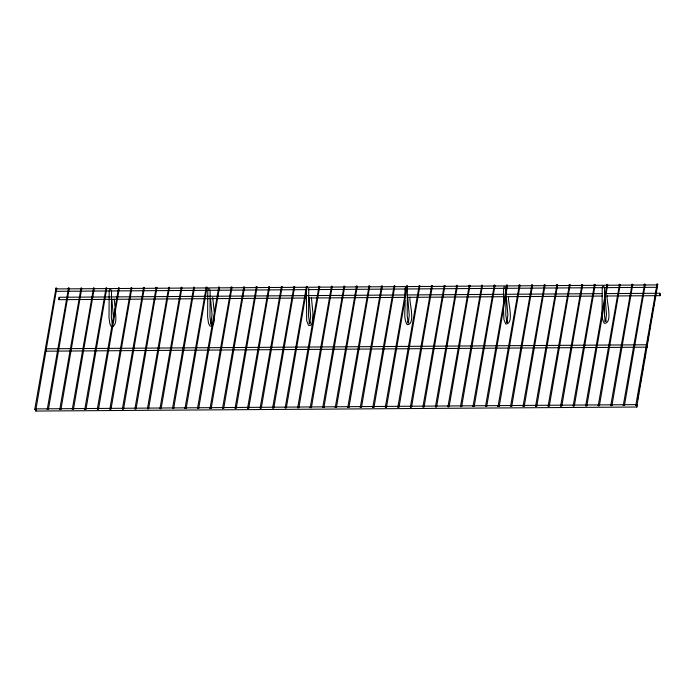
<?xml version="1.0" encoding="UTF-8"?>
<svg xmlns="http://www.w3.org/2000/svg" width="695" height="695" viewBox="0 0 695 695"><rect width="100%" height="100%" fill="white"/><g stroke="black" fill="none" stroke-linecap="round" stroke-linejoin="round"><path stroke-width="1.04" d="M109.193 290.823L109.011 317.502L109.906 323.905L111.304 326.685M111.539 290.805L111.356 317.485L112.251 323.887M207.796 290.163L207.623 316.842L208.509 323.245L209.907 326.024C214.494 327.397 213.999 319.622 214.39 316.877M210.151 290.145L209.968 316.824L210.863 323.236L210.628 322.549L211.61 324.304L210.793 323.957L211.297 323.966M306.382 292.656L306.695 320.803L308.519 325.364L310.813 325.356L311.968 323.288M308.762 288.434L308.58 316.164L309.466 322.576L309.24 321.889L310.222 323.644L309.093 323.661L310.057 321.933L309.84 322.619L310.656 316.234L309.075 297.834M404.924 300.396C405.906 308.172 402.805 317.554 407.131 324.704C416.383 324.678 408.573 300.501 410.033 297.165M404.977 294.089L405.02 288.842M407.374 287.773L407.192 315.504L408.078 321.915L407.852 321.238L408.834 322.984L407.704 323.001L408.66 321.272L408.443 321.959L409.259 315.573L407.687 297.182M503.467 308.137L503.918 319.483L505.743 324.044C514.995 324.018 507.185 299.84 508.644 296.504M503.484 306.035L503.632 288.182M505.943 292.369L505.795 314.844L506.69 321.255L506.464 320.577L507.446 322.324L506.62 321.976L507.133 321.985M505.96 290.267L505.977 288.164M602.235 287.522L602.061 314.201M604.485 300.11L604.572 316.625L605.302 320.595L605.067 319.917L606.049 321.663M604.502 298.007L604.589 287.504M35.567 409.112L35.836 411.049L636.881 407.027L637.002 404.872M45.853 349.246L46.122 351.184L646.089 347.17M59.205 298.32L58.971 299.675L306.33 298.016M34.75 409.424L56.034 287.973L56.738 288.338L35.923 409.416L34.75 409.424L35.923 409.416M47.269 409.338L68.562 287.886L69.257 288.251L48.441 409.329L47.269 409.338L48.441 409.329M59.796 409.259L81.08 287.808L81.784 288.173L60.969 409.251L59.796 409.259L60.969 409.251M72.315 409.173L93.599 287.721L94.303 288.086L73.488 409.164L72.315 409.173L73.488 409.164M84.833 409.086L106.126 287.643L106.822 287.999L86.015 409.077L84.833 409.086L86.015 409.077M97.361 409.007L118.645 287.556L119.349 287.921L98.534 408.999L97.361 409.007L98.534 408.999M109.88 408.921L131.173 287.469L131.868 287.834L111.052 408.912L109.88 408.921L111.052 408.912M122.407 408.834L143.691 287.391L144.386 287.756L123.58 408.834L122.407 408.834L123.58 408.834M134.926 408.756L156.21 287.304L156.914 287.669L136.098 408.747L134.926 408.756L136.098 408.747M147.444 408.669L168.737 287.217L169.432 287.582L148.617 408.66L147.444 408.669L148.617 408.66M159.972 408.591L181.256 287.139L181.96 287.504L161.144 408.582L159.972 408.591L161.144 408.582M172.49 408.504L193.775 287.052L194.478 287.417L173.663 408.495L172.49 408.504L173.663 408.495M185.009 408.417L206.302 286.966L206.997 287.33L186.182 408.408L185.009 408.417L186.182 408.408M197.536 408.339L218.821 286.887L219.524 287.252L198.709 408.33L197.536 408.339L198.709 408.33M210.055 408.252L231.339 286.8L232.043 287.165L211.228 408.243L210.055 408.252L211.228 408.243M222.574 408.165L243.867 286.714L244.562 287.078L223.755 408.156L222.574 408.165L223.755 408.156M235.101 408.087L256.386 286.635L257.089 287L236.274 408.078L235.101 408.087L236.274 408.078M247.62 408L268.913 286.548L269.608 286.913L248.793 407.991L247.62 408L248.793 407.991M260.147 407.913L281.432 286.47L282.127 286.827L261.32 407.904L260.147 407.913L261.32 407.904M272.666 407.835L293.95 286.383L294.654 286.748L273.839 407.826L272.666 407.835L273.839 407.826M285.185 407.748L306.478 286.297L307.173 286.661L286.357 407.739L285.185 407.748L286.357 407.739M297.712 407.661L318.996 286.218L319.7 286.583L298.885 407.661L297.712 407.661L298.885 407.661M310.231 407.583L331.515 286.132L332.219 286.496L311.403 407.574L310.231 407.583L311.403 407.574M322.749 407.496L344.042 286.045L344.737 286.41L323.922 407.487L322.749 407.496L323.922 407.487M335.277 407.418L356.561 285.966L357.265 286.331L336.45 407.409L335.277 407.418L336.45 407.409M347.795 407.331L369.08 285.88L369.783 286.244L348.968 407.322L347.795 407.331L348.968 407.322M360.314 407.244L381.607 285.793L382.302 286.158L361.496 407.235L360.314 407.244L361.496 407.235M372.841 407.166L394.126 285.714L394.83 286.079L374.014 407.157L372.841 407.166L374.014 407.157M385.36 407.079L406.653 285.628L407.348 285.993L386.533 407.07L385.36 407.079L386.533 407.07M397.887 406.992L419.172 285.541L419.867 285.906L399.06 406.983L397.887 406.992L399.06 406.983M410.406 406.914L431.691 285.463L432.394 285.827L411.579 406.905L410.406 406.914L411.579 406.905M422.925 406.827L444.218 285.376L444.913 285.741L424.098 406.818L422.925 406.827L424.098 406.818M435.452 406.74L456.737 285.298L457.44 285.654L436.625 406.731L435.452 406.74L436.625 406.731M447.971 406.662L469.255 285.211L469.959 285.576L449.144 406.653L447.971 406.662L449.144 406.653M460.49 406.575L481.783 285.124L482.478 285.489L461.662 406.566L460.49 406.575L461.662 406.566M473.017 406.488L494.301 285.046L495.005 285.41L474.19 406.488L473.017 406.488L474.19 406.488M485.536 406.41L506.82 284.959L507.524 285.324L486.709 406.401L485.536 406.41L486.709 406.401M498.054 406.323L519.347 284.872L520.042 285.237L499.236 406.314L498.054 406.323L499.236 406.314M510.582 406.245L531.866 284.794L532.57 285.159L511.755 406.236L510.582 406.245L511.755 406.236M523.1 406.158L544.394 284.707L545.089 285.072L524.273 406.149L523.1 406.158L524.273 406.149M535.628 406.071L556.912 284.62L557.607 284.985L536.801 406.062L535.628 406.071L536.801 406.062M548.147 405.993L569.431 284.542L570.135 284.907L549.319 405.984L548.147 405.993L549.319 405.984M560.665 405.906L581.958 284.455L582.653 284.82L561.838 405.897L560.665 405.906L561.838 405.897M573.193 405.819L594.477 284.368L595.181 284.733L574.365 405.81L573.193 405.819L574.365 405.81M585.711 405.741L606.996 284.29L607.699 284.655L586.884 405.732L585.711 405.741L586.884 405.732M598.23 405.654L619.523 284.203L620.218 284.568L599.403 405.645L598.23 405.654L599.403 405.645M610.757 405.567L632.042 284.125L632.745 284.481L611.93 405.567L610.757 405.567L611.93 405.567M623.276 405.489L644.56 284.038L645.264 284.403L624.449 405.48L623.276 405.489L624.449 405.48M635.795 405.402L657.088 283.951L657.783 284.316L636.976 405.394L635.795 405.402L636.976 405.394M637.593 399.399L637.958 397.271M638.323 395.151L638.688 393.022M639.053 390.903L639.417 388.774M639.782 386.655L640.147 384.526M640.512 382.398L641.424 377.09M641.789 374.97L642.154 372.841M642.519 370.722L642.892 368.593M643.257 366.474L643.622 364.345M643.987 362.225L644.899 356.909M645.264 354.789L645.629 352.66M645.994 350.541L646.359 348.412M646.724 346.292L647.088 344.164M647.453 342.044L649.095 332.488M649.46 330.36L649.825 328.24M650.19 326.111L650.555 323.983M650.92 321.863L651.284 319.735M651.649 317.615L652.562 312.307M652.926 310.179L653.291 308.059M653.656 305.93L654.021 303.811M654.395 301.682L654.76 299.562M655.124 297.434L656.766 287.878M312.185 322.602L312.985 313.697L311.43 297.825M56.738 288.338L55.565 288.347M69.257 288.251L68.084 288.26M144.386 287.756L143.213 287.756M156.914 287.669L155.741 287.678M257.089 287L255.916 287.009M269.608 286.913L269.13 287.287M282.127 286.827L281.657 287.2M294.654 286.748L294.176 287.122M307.173 286.661L306.704 287.035M319.7 286.583L319.222 286.948M332.219 286.496L331.741 286.87M344.737 286.41L344.268 286.783M357.265 286.331L356.092 286.34M369.783 286.244L368.611 286.253M382.302 286.158L381.833 286.531M394.83 286.079L394.352 286.453M407.348 285.993L406.87 286.366M419.867 285.906L419.398 286.279M432.394 285.827L431.916 286.201M444.913 285.741L444.444 286.114M457.44 285.654L456.259 285.662M469.959 285.576L468.786 285.584M482.478 285.489L481.305 285.497M495.005 285.41L493.824 285.41M507.524 285.324L506.351 285.332M520.042 285.237L518.87 285.245M532.57 285.159L531.397 285.167M545.089 285.072L543.916 285.08M557.607 284.985L556.434 284.993M570.135 284.907L568.962 284.915M582.653 284.82L581.48 284.828M595.181 284.733L593.999 284.741M607.699 284.655L606.526 284.663M620.218 284.568L619.045 284.576M632.745 284.481L631.564 284.49M645.264 284.403L644.091 284.411M657.783 284.316L656.61 284.325M305.948 289.65L56.417 291.318L56.599 290.858M404.977 294.967L58.884 297.278L58.971 299.675M46.122 351.184L46.304 350.723M35.836 411.049L36.018 410.589M210.993 323.731L212.027 314.375L210.472 298.494M657.374 284.907L657.461 287.296L657.374 284.907L56.33 288.929L56.417 291.318M659.929 293.255L660.015 295.653L659.929 293.255L604.598 293.629M647.088 344.772L647.175 347.161L647.088 344.772L46.035 348.794M506.316 322.341L507.272 320.612L507.055 321.298L507.871 314.913L506.299 296.522M604.919 321.681L605.884 319.952L605.666 320.638L606.483 314.253L605.336 299.997M109.35 289.711L111.009 289.702M207.953 289.059L209.612 289.042M405.176 287.739L405.923 287.713M503.779 287.078L505.447 287.061M602.391 286.418L604.051 286.41M308.12 289.633L656.375 287.304M407.14 294.949L503.701 294.306M505.873 294.289L602.426 293.646M308.502 298.007L405.063 297.356M407.227 297.347L503.788 296.695M505.96 296.687L602.513 296.035M606.857 296.009L660.015 295.653M605.232 321.316L605.736 321.325M112.121 327.032C118.098 324.07 115.127 313.992 115.17 308.441M636.881 407.027L636.794 404.629L35.958 408.895M602.226 316.633L602.947 320.612L604.346 323.384C613.607 323.357 605.797 299.18 607.256 295.844M212.713 297.451L214.208 311.916M114.206 299.145L114.962 306.373M111.86 299.154L113.433 317.554"/></g></svg>
